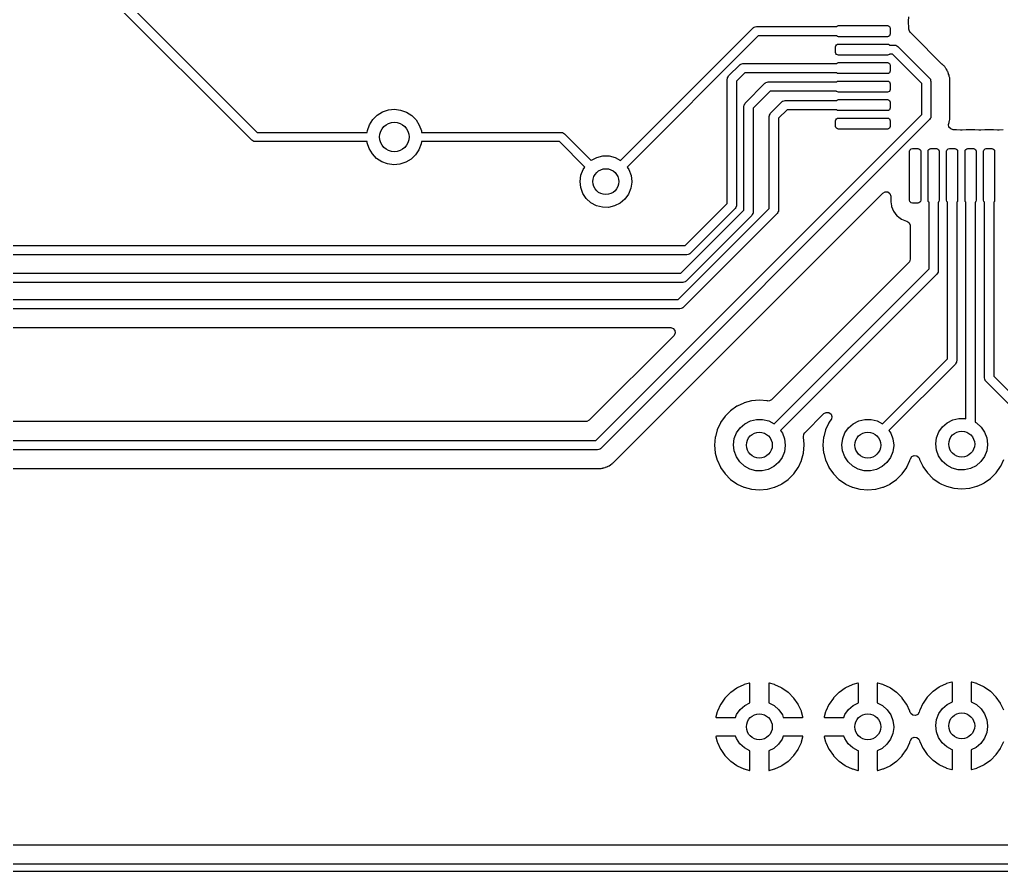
# Model space of a CAD drawing. Extents: x 111.7 to 200.8, y -127.1 to -68.5.
# Drawn here: x 147.24 to 173.79, y -127.1 to -104.06 of the extents above; entities that cross this region are included whole.
import ezdxf

# ---------------------------------------------------------------- set-up
doc = ezdxf.new("R2010")
doc.units = 0
doc.layers.add('BLACK', color=7, linetype='CONTINUOUS')

msp = doc.modelspace()

# ---------------------------------------------------------------- linework, layer by layer
at = {"layer": 'BLACK', "linetype": 'CONTINUOUS'}
for p, q in [((153.525, -107.326), (149.463, -103.264)), ((149.676, -103.124), (153.665, -107.112)), ((171.278, -104.101), (171.293, -103.991)), ((163.496, -107.869), (167.079, -104.285)), ((167.079, -104.285), (167.097, -104.272)), ((167.097, -104.272), (167.1, -104.269)), ((167.1, -104.269), (167.103, -104.268)), ((167.103, -104.268), (167.108, -104.264)), ((167.108, -104.264), (167.138, -104.258)), ((167.138, -104.258), (167.167, -104.249)), ((167.167, -104.249), (169.33, -104.249)), ((169.33, -104.249), (169.332, -104.246)), ((169.332, -104.246), (169.356, -104.23)), ((169.356, -104.23), (169.385, -104.224)), ((169.385, -104.224), (170.71, -104.224)), ((170.71, -104.224), (170.739, -104.23)), ((170.739, -104.23), (170.763, -104.246)), ((170.763, -104.246), (170.779, -104.27)), ((170.779, -104.27), (170.785, -104.299)), ((170.785, -104.299), (170.785, -104.449)), ((171.28, -104.101), (171.278, -104.101)), ((171.278, -104.147), (171.28, -104.146)), ((171.293, -104.261), (171.278, -104.147)), ((171.28, -104.146), (171.28, -104.101)), ((171.293, -104.319), (171.293, -104.261)), ((171.296, -104.345), (171.293, -104.319)), ((167.219, -104.499), (163.669, -108.049)), ((169.33, -104.499), (167.219, -104.499)), ((169.332, -104.502), (169.33, -104.499)), ((169.356, -104.518), (169.332, -104.502)), ((169.385, -104.524), (169.356, -104.518)), ((170.71, -104.524), (169.385, -104.524)), ((170.739, -104.518), (170.71, -104.524)), ((170.763, -104.502), (170.739, -104.518)), ((170.779, -104.478), (170.763, -104.502)), ((170.785, -104.449), (170.779, -104.478)), ((171.33, -104.408), (171.296, -104.345)), ((171.34, -104.417), (171.33, -104.408)), ((171.343, -104.42), (171.34, -104.417)), ((171.393, -104.467), (171.343, -104.42)), ((171.397, -104.473), (171.393, -104.467)), ((171.404, -104.482), (171.397, -104.473)), ((172.186, -105.263), (171.404, -104.482)), ((169.31, -104.799), (169.316, -104.77)), ((169.31, -104.949), (169.31, -104.799)), ((169.316, -104.77), (169.332, -104.746)), ((169.332, -104.746), (169.356, -104.73)), ((169.356, -104.73), (169.385, -104.724)), ((169.385, -104.724), (170.71, -104.724)), ((170.71, -104.724), (170.739, -104.73)), ((170.739, -104.73), (170.763, -104.746)), ((170.763, -104.746), (170.765, -104.749)), ((170.765, -104.749), (170.901, -104.749)), ((170.901, -104.749), (170.923, -104.752)), ((170.923, -104.752), (170.927, -104.752)), ((170.927, -104.752), (170.93, -104.753)), ((170.93, -104.753), (170.936, -104.754)), ((170.936, -104.754), (170.962, -104.771)), ((170.962, -104.771), (170.989, -104.785)), ((170.989, -104.785), (171.852, -105.648)), ((169.316, -104.978), (169.31, -104.949)), ((169.332, -105.002), (169.316, -104.978)), ((169.356, -105.018), (169.332, -105.002)), ((169.385, -105.024), (169.356, -105.018)), ((170.71, -105.024), (169.385, -105.024)), ((170.739, -105.018), (170.71, -105.024)), ((170.763, -105.002), (170.739, -105.018)), ((170.765, -104.999), (170.763, -105.002)), ((170.849, -104.999), (170.765, -104.999)), ((171.638, -105.788), (170.849, -104.999)), ((166.415, -105.586), (166.716, -105.285)), ((166.716, -105.285), (166.733, -105.272)), ((166.733, -105.272), (166.736, -105.269)), ((166.736, -105.269), (166.739, -105.268)), ((166.739, -105.268), (166.744, -105.264)), ((166.744, -105.264), (166.774, -105.258)), ((166.774, -105.258), (166.804, -105.249)), ((166.804, -105.249), (169.33, -105.249)), ((169.33, -105.249), (169.332, -105.246)), ((169.332, -105.246), (169.356, -105.23)), ((169.356, -105.23), (169.385, -105.224)), ((169.385, -105.224), (170.71, -105.224)), ((170.71, -105.224), (170.739, -105.23)), ((170.739, -105.23), (170.763, -105.246)), ((170.763, -105.246), (170.779, -105.27)), ((170.779, -105.27), (170.785, -105.299)), ((170.785, -105.299), (170.785, -105.449)), ((172.195, -105.271), (172.186, -105.263)), ((172.229, -105.299), (172.195, -105.271)), ((172.241, -105.316), (172.229, -105.299)), ((172.253, -105.331), (172.241, -105.316)), ((172.268, -105.345), (172.253, -105.331)), ((172.272, -105.352), (172.268, -105.345)), ((172.29, -105.383), (172.272, -105.352)), ((172.297, -105.393), (172.29, -105.383)), ((172.323, -105.429), (172.297, -105.393)), ((166.379, -105.674), (166.382, -105.652)), ((166.382, -105.647), (166.383, -105.645)), ((166.382, -105.652), (166.382, -105.647)), ((166.383, -105.645), (166.384, -105.638)), ((166.384, -105.638), (166.401, -105.613)), ((166.401, -105.613), (166.415, -105.586)), ((166.856, -105.499), (166.629, -105.726)), ((169.33, -105.499), (166.856, -105.499)), ((169.332, -105.502), (169.33, -105.499)), ((169.356, -105.518), (169.332, -105.502)), ((169.385, -105.524), (169.356, -105.518)), ((170.71, -105.524), (169.385, -105.524)), ((170.739, -105.518), (170.71, -105.524)), ((170.763, -105.502), (170.739, -105.518)), ((170.779, -105.478), (170.763, -105.502)), ((170.785, -105.449), (170.779, -105.478)), ((171.852, -105.648), (171.865, -105.666)), ((171.865, -105.666), (171.868, -105.669)), ((172.326, -105.436), (172.323, -105.429)), ((172.33, -105.448), (172.326, -105.436)), ((172.326, -105.436), (172.326, -105.436)), ((172.339, -105.465), (172.33, -105.448)), ((172.345, -105.476), (172.339, -105.465)), ((172.349, -105.483), (172.345, -105.476)), ((172.345, -105.476), (172.345, -105.476)), ((172.356, -105.505), (172.349, -105.483)), ((172.362, -105.525), (172.356, -105.505)), ((172.365, -105.536), (172.362, -105.525)), ((172.377, -105.565), (172.365, -105.536)), ((172.382, -105.578), (172.377, -105.565)), ((172.383, -105.585), (172.382, -105.578)), ((172.384, -105.598), (172.383, -105.585)), ((172.388, -105.617), (172.384, -105.598)), ((172.394, -105.636), (172.388, -105.617)), ((172.395, -105.67), (172.394, -105.636)), ((166.379, -109.032), (166.379, -105.674)), ((166.629, -105.726), (166.629, -109.083)), ((166.865, -106.318), (167.398, -105.785)), ((167.398, -105.785), (167.416, -105.772)), ((167.416, -105.772), (167.419, -105.769)), ((167.419, -105.769), (167.421, -105.768)), ((167.421, -105.768), (167.426, -105.764)), ((167.426, -105.764), (167.457, -105.758)), ((167.457, -105.758), (167.486, -105.749)), ((167.486, -105.749), (169.33, -105.749)), ((169.33, -105.749), (169.332, -105.746)), ((169.332, -105.746), (169.356, -105.73)), ((169.356, -105.73), (169.385, -105.724)), ((169.385, -105.724), (170.71, -105.724)), ((170.71, -105.724), (170.739, -105.73)), ((170.739, -105.73), (170.763, -105.746)), ((170.763, -105.746), (170.779, -105.77)), ((170.779, -105.77), (170.785, -105.799)), ((170.785, -105.799), (170.785, -105.949)), ((171.638, -106.628), (171.638, -105.788)), ((171.868, -105.669), (171.869, -105.672)), ((171.869, -105.672), (171.873, -105.677)), ((171.873, -105.677), (171.88, -105.707)), ((171.88, -105.707), (171.888, -105.736)), ((171.888, -105.736), (171.888, -106.68)), ((172.395, -105.681), (172.395, -105.67)), ((172.396, -105.692), (172.395, -105.681)), ((172.397, -105.696), (172.396, -105.692)), ((172.397, -105.724), (172.397, -105.696)), ((172.397, -105.728), (172.397, -105.724)), ((172.399, -105.786), (172.397, -105.728)), ((172.397, -105.804), (172.399, -105.796)), ((172.397, -105.815), (172.397, -105.804)), ((172.397, -106.644), (172.397, -105.815)), ((172.399, -105.796), (172.399, -105.786)), ((167.538, -105.999), (167.079, -106.458)), ((169.33, -105.999), (167.538, -105.999)), ((169.332, -106.002), (169.33, -105.999)), ((169.356, -106.018), (169.332, -106.002)), ((169.385, -106.024), (169.356, -106.018)), ((170.71, -106.024), (169.385, -106.024)), ((170.739, -106.018), (170.71, -106.024)), ((170.763, -106.002), (170.739, -106.018)), ((170.779, -105.978), (170.763, -106.002)), ((170.785, -105.949), (170.779, -105.978)), ((166.829, -106.406), (166.832, -106.384)), ((166.829, -109.218), (166.829, -106.406)), ((166.832, -106.379), (166.833, -106.377)), ((166.832, -106.384), (166.832, -106.379)), ((166.833, -106.377), (166.834, -106.371)), ((166.834, -106.371), (166.851, -106.345)), ((166.851, -106.345), (166.865, -106.318)), ((167.079, -106.458), (167.079, -109.27)), ((167.552, -106.592), (167.858, -106.285)), ((167.858, -106.285), (167.876, -106.272)), ((167.876, -106.272), (167.879, -106.269)), ((167.879, -106.269), (167.881, -106.268)), ((167.881, -106.268), (167.886, -106.264)), ((167.886, -106.264), (167.917, -106.258)), ((167.917, -106.258), (167.946, -106.249)), ((167.946, -106.249), (169.33, -106.249)), ((169.33, -106.249), (169.332, -106.246)), ((169.332, -106.246), (169.356, -106.23)), ((169.356, -106.23), (169.385, -106.224)), ((169.385, -106.224), (170.71, -106.224)), ((170.71, -106.224), (170.739, -106.23)), ((170.739, -106.23), (170.763, -106.246)), ((170.763, -106.246), (170.779, -106.27)), ((170.779, -106.27), (170.785, -106.299)), ((170.785, -106.449), (170.779, -106.478)), ((170.785, -106.299), (170.785, -106.449)), ((156.794, -106.763), (156.913, -106.646)), ((156.913, -106.646), (157.056, -106.559)), ((157.056, -106.559), (157.214, -106.505)), ((157.214, -106.505), (157.38, -106.487)), ((157.38, -106.487), (157.546, -106.507)), ((157.546, -106.507), (157.704, -106.563)), ((157.704, -106.563), (157.845, -106.653)), ((157.845, -106.653), (157.963, -106.771)), ((162.821, -115.445), (171.638, -106.628)), ((167.515, -106.68), (167.518, -106.658)), ((167.515, -109.168), (167.515, -106.68)), ((167.518, -106.653), (167.519, -106.651)), ((167.518, -106.658), (167.518, -106.653)), ((167.519, -106.651), (167.52, -106.644)), ((167.52, -106.644), (167.537, -106.619)), ((167.537, -106.619), (167.552, -106.592)), ((167.998, -106.499), (167.765, -106.732)), ((169.33, -106.499), (167.998, -106.499)), ((169.332, -106.502), (169.33, -106.499)), ((169.356, -106.518), (169.332, -106.502)), ((169.332, -106.746), (169.356, -106.73)), ((169.385, -106.524), (169.356, -106.518)), ((169.356, -106.73), (169.385, -106.724)), ((170.71, -106.524), (169.385, -106.524)), ((169.385, -106.724), (170.71, -106.724)), ((170.739, -106.518), (170.71, -106.524)), ((170.71, -106.724), (170.739, -106.73)), ((170.763, -106.502), (170.739, -106.518)), ((170.739, -106.73), (170.763, -106.746)), ((170.779, -106.478), (170.763, -106.502)), ((171.883, -106.716), (171.866, -106.741)), ((171.884, -106.709), (171.883, -106.716)), ((171.885, -106.707), (171.884, -106.709)), ((171.888, -106.68), (171.885, -106.702)), ((171.885, -106.702), (171.885, -106.707)), ((172.397, -106.656), (172.397, -106.644)), ((172.401, -106.7), (172.397, -106.656)), ((172.397, -106.74), (172.398, -106.72)), ((172.398, -106.72), (172.4, -106.708)), ((172.4, -106.708), (172.401, -106.7)), ((156.646, -107.061), (156.703, -106.904)), ((156.703, -106.904), (156.794, -106.763)), ((157.963, -106.771), (158.051, -106.913)), ((158.051, -106.913), (158.106, -107.071)), ((171.852, -106.768), (162.962, -115.658)), ((167.765, -106.732), (167.765, -109.22)), ((169.31, -106.799), (169.316, -106.77)), ((169.31, -106.949), (169.31, -106.799)), ((169.316, -106.978), (169.31, -106.949)), ((169.316, -106.77), (169.332, -106.746)), ((169.332, -107.002), (169.316, -106.978)), ((170.763, -106.746), (170.779, -106.77)), ((170.779, -106.978), (170.763, -107.002)), ((170.779, -106.77), (170.785, -106.799)), ((170.785, -106.949), (170.779, -106.978)), ((170.785, -106.799), (170.785, -106.949)), ((171.866, -106.741), (171.852, -106.768)), ((172.365, -106.896), (172.371, -106.873)), ((172.375, -106.967), (172.365, -106.896)), ((172.371, -106.873), (172.373, -106.865)), ((172.371, -106.873), (172.371, -106.873)), ((172.373, -106.865), (172.376, -106.858)), ((172.421, -107.02), (172.375, -106.967)), ((172.376, -106.858), (172.378, -106.85)), ((172.378, -106.85), (172.383, -106.814)), ((172.378, -106.85), (172.378, -106.85)), ((172.383, -106.814), (172.386, -106.803)), ((172.386, -106.803), (172.395, -106.768)), ((172.395, -106.768), (172.397, -106.76)), ((172.395, -106.768), (172.395, -106.768)), ((172.397, -106.76), (172.397, -106.74)), ((153.665, -107.112), (156.64, -107.112)), ((156.64, -107.112), (156.646, -107.061)), ((158.106, -107.071), (158.111, -107.112)), ((158.111, -107.112), (161.89, -107.112)), ((161.89, -107.112), (161.912, -107.116)), ((161.912, -107.116), (161.917, -107.115)), ((161.917, -107.115), (161.919, -107.117)), ((161.919, -107.117), (161.926, -107.117)), ((161.926, -107.117), (161.951, -107.134)), ((161.951, -107.134), (161.978, -107.149)), ((161.978, -107.149), (162.699, -107.869)), ((169.356, -107.018), (169.332, -107.002)), ((169.385, -107.024), (169.356, -107.018)), ((170.71, -107.024), (169.385, -107.024)), ((170.739, -107.018), (170.71, -107.024)), ((170.763, -107.002), (170.739, -107.018)), ((172.489, -107.04), (172.421, -107.02)), ((172.573, -107.04), (172.489, -107.04)), ((172.577, -107.041), (172.573, -107.04)), ((172.687, -107.055), (172.577, -107.041)), ((172.577, -107.041), (172.577, -107.041)), ((172.688, -107.054), (172.687, -107.055)), ((172.732, -107.054), (172.688, -107.054)), ((172.733, -107.055), (172.732, -107.054)), ((172.843, -107.041), (172.733, -107.055)), ((172.847, -107.04), (172.843, -107.041)), ((172.843, -107.041), (172.843, -107.041)), ((173.073, -107.04), (172.847, -107.04)), ((173.077, -107.041), (173.073, -107.04)), ((173.187, -107.055), (173.077, -107.041)), ((173.077, -107.041), (173.077, -107.041)), ((173.188, -107.054), (173.187, -107.055)), ((173.232, -107.054), (173.188, -107.054)), ((173.233, -107.055), (173.232, -107.054)), ((173.343, -107.041), (173.233, -107.055)), ((173.347, -107.04), (173.343, -107.041)), ((173.343, -107.041), (173.343, -107.041)), ((173.573, -107.04), (173.347, -107.04)), ((173.577, -107.041), (173.573, -107.04)), ((173.687, -107.055), (173.577, -107.041)), ((173.577, -107.041), (173.577, -107.041)), ((173.688, -107.054), (173.687, -107.055)), ((173.732, -107.054), (173.688, -107.054)), ((173.733, -107.055), (173.732, -107.054)), ((173.843, -107.041), (173.733, -107.055)), ((153.552, -107.34), (153.525, -107.326)), ((153.578, -107.357), (153.552, -107.34)), ((153.584, -107.358), (153.578, -107.357)), ((153.587, -107.359), (153.584, -107.358)), ((153.591, -107.359), (153.587, -107.359)), ((153.613, -107.362), (153.591, -107.359)), ((156.638, -107.362), (153.613, -107.362)), ((156.641, -107.393), (156.638, -107.362)), ((156.694, -107.552), (156.641, -107.393)), ((158.101, -107.424), (158.042, -107.58)), ((158.11, -107.362), (158.101, -107.424)), ((161.838, -107.362), (158.11, -107.362)), ((162.525, -108.049), (161.838, -107.362)), ((156.781, -107.695), (156.694, -107.552)), ((156.897, -107.815), (156.781, -107.695)), ((157.95, -107.719), (157.828, -107.835)), ((158.042, -107.58), (157.95, -107.719)), ((162.704, -107.865), (162.853, -107.788)), ((162.853, -107.788), (163.017, -107.749)), ((163.017, -107.749), (163.185, -107.75)), ((163.185, -107.75), (163.348, -107.791)), ((163.348, -107.791), (163.496, -107.869)), ((171.31, -107.624), (171.316, -107.595)), ((171.31, -108.949), (171.31, -107.624)), ((171.316, -107.595), (171.332, -107.571)), ((171.332, -107.571), (171.356, -107.555)), ((171.356, -107.555), (171.385, -107.549)), ((171.385, -107.549), (171.535, -107.549)), ((171.535, -107.549), (171.564, -107.555)), ((171.564, -107.555), (171.588, -107.571)), ((171.588, -107.571), (171.604, -107.595)), ((171.604, -107.595), (171.61, -107.624)), ((171.61, -107.624), (171.61, -108.949)), ((171.81, -107.624), (171.816, -107.595)), ((171.81, -108.949), (171.81, -107.624)), ((171.816, -107.595), (171.832, -107.571)), ((171.832, -107.571), (171.856, -107.555)), ((171.856, -107.555), (171.885, -107.549)), ((171.885, -107.549), (172.035, -107.549)), ((172.035, -107.549), (172.064, -107.555)), ((172.064, -107.555), (172.088, -107.571)), ((172.088, -107.571), (172.104, -107.595)), ((172.104, -107.595), (172.11, -107.624)), ((172.11, -107.624), (172.11, -108.949)), ((172.31, -107.624), (172.316, -107.595)), ((172.31, -108.949), (172.31, -107.624)), ((172.316, -107.595), (172.332, -107.571)), ((172.332, -107.571), (172.356, -107.555)), ((172.356, -107.555), (172.385, -107.549)), ((172.385, -107.549), (172.535, -107.549)), ((172.535, -107.549), (172.564, -107.555)), ((172.564, -107.555), (172.588, -107.571)), ((172.588, -107.571), (172.604, -107.595)), ((172.604, -107.595), (172.61, -107.624)), ((172.61, -107.624), (172.61, -108.949)), ((172.81, -107.624), (172.816, -107.595)), ((172.81, -108.949), (172.81, -107.624)), ((172.816, -107.595), (172.832, -107.571)), ((172.832, -107.571), (172.856, -107.555)), ((172.856, -107.555), (172.885, -107.549)), ((172.885, -107.549), (173.035, -107.549)), ((173.035, -107.549), (173.064, -107.555)), ((173.064, -107.555), (173.088, -107.571)), ((173.088, -107.571), (173.104, -107.595)), ((173.104, -107.595), (173.11, -107.624)), ((173.11, -107.624), (173.11, -108.949)), ((173.31, -107.624), (173.316, -107.595)), ((173.31, -108.949), (173.31, -107.624)), ((173.316, -107.595), (173.332, -107.571)), ((173.332, -107.571), (173.356, -107.555)), ((173.356, -107.555), (173.385, -107.549)), ((173.385, -107.549), (173.535, -107.549)), ((173.535, -107.549), (173.564, -107.555)), ((173.564, -107.555), (173.588, -107.571)), ((173.588, -107.571), (173.604, -107.595)), ((173.604, -107.595), (173.61, -107.624)), ((173.61, -107.624), (173.61, -108.949)), ((157.037, -107.907), (156.897, -107.815)), ((157.194, -107.965), (157.037, -107.907)), ((157.359, -107.987), (157.194, -107.965)), ((157.526, -107.972), (157.359, -107.987)), ((157.685, -107.92), (157.526, -107.972)), ((157.828, -107.835), (157.685, -107.92)), ((162.48, -108.114), (162.525, -108.049)), ((162.699, -107.869), (162.704, -107.865)), ((163.669, -108.049), (163.717, -108.12)), ((162.397, -108.437), (162.419, -108.27)), ((162.419, -108.27), (162.48, -108.114)), ((163.717, -108.12), (163.777, -108.277)), ((163.777, -108.277), (163.797, -108.444)), ((162.416, -108.604), (162.397, -108.437)), ((163.797, -108.459), (163.773, -108.625)), ((163.797, -108.444), (163.797, -108.459)), ((162.473, -108.762), (162.416, -108.604)), ((162.567, -108.902), (162.473, -108.762)), ((163.346, -115.993), (170.586, -108.753)), ((163.71, -108.782), (163.612, -108.918)), ((163.773, -108.625), (163.71, -108.782)), ((170.586, -108.753), (170.649, -108.719)), ((170.649, -108.719), (170.72, -108.724)), ((170.72, -108.724), (170.776, -108.766)), ((170.776, -108.766), (170.801, -108.833)), ((170.801, -108.833), (170.802, -108.842)), ((170.802, -108.842), (170.802, -108.987)), ((162.692, -109.015), (162.567, -108.902)), ((162.839, -109.095), (162.692, -109.015)), ((163.002, -109.138), (162.839, -109.095)), ((163.334, -109.103), (163.17, -109.14)), ((163.484, -109.027), (163.334, -109.103)), ((163.612, -108.918), (163.484, -109.027)), ((165.237, -110.174), (166.379, -109.032)), ((166.624, -109.119), (166.607, -109.145)), ((166.625, -109.112), (166.624, -109.119)), ((166.626, -109.11), (166.625, -109.112)), ((166.629, -109.083), (166.626, -109.105)), ((166.626, -109.105), (166.626, -109.11)), ((170.802, -108.987), (170.817, -109.101)), ((170.817, -109.101), (170.82, -109.109)), ((170.82, -109.109), (170.82, -109.109)), ((170.82, -109.109), (170.822, -109.114)), ((170.822, -109.114), (170.875, -109.243)), ((171.316, -108.978), (171.31, -108.949)), ((171.332, -109.002), (171.316, -108.978)), ((171.356, -109.018), (171.332, -109.002)), ((171.385, -109.024), (171.356, -109.018)), ((171.535, -109.024), (171.385, -109.024)), ((171.564, -109.018), (171.535, -109.024)), ((171.588, -109.002), (171.564, -109.018)), ((171.604, -108.978), (171.588, -109.002)), ((171.61, -108.949), (171.604, -108.978)), ((171.816, -108.978), (171.81, -108.949)), ((171.832, -109.002), (171.816, -108.978)), ((171.835, -109.004), (171.832, -109.002)), ((171.835, -110.807), (171.835, -109.004)), ((172.088, -109.002), (172.085, -109.004)), ((172.085, -109.004), (172.085, -110.858)), ((172.104, -108.978), (172.088, -109.002)), ((172.11, -108.949), (172.104, -108.978)), ((172.316, -108.978), (172.31, -108.949)), ((172.332, -109.002), (172.316, -108.978)), ((172.335, -109.004), (172.332, -109.002)), ((172.335, -113.238), (172.335, -109.004)), ((172.588, -109.002), (172.585, -109.004)), ((172.585, -109.004), (172.585, -113.29)), ((172.604, -108.978), (172.588, -109.002)), ((172.61, -108.949), (172.604, -108.978)), ((172.816, -108.978), (172.81, -108.949)), ((172.832, -109.002), (172.816, -108.978)), ((172.835, -109.004), (172.832, -109.002)), ((172.835, -114.856), (172.835, -109.004)), ((173.088, -109.002), (173.085, -109.004)), ((173.085, -109.004), (173.085, -114.951)), ((173.104, -108.978), (173.088, -109.002)), ((173.11, -108.949), (173.104, -108.978)), ((173.316, -108.978), (173.31, -108.949)), ((173.332, -109.002), (173.316, -108.978)), ((173.335, -109.004), (173.332, -109.002)), ((173.335, -113.754), (173.335, -109.004)), ((173.588, -109.002), (173.585, -109.004)), ((173.585, -109.004), (173.585, -113.702)), ((173.604, -108.978), (173.588, -109.002)), ((173.61, -108.949), (173.604, -108.978)), ((163.17, -109.14), (163.002, -109.138)), ((165.048, -111.635), (167.515, -109.168)), ((165.125, -110.921), (166.829, -109.218)), ((167.728, -109.308), (165.188, -111.848)), ((167.042, -109.358), (165.266, -111.135)), ((166.592, -109.172), (165.377, -110.387)), ((166.607, -109.145), (166.592, -109.172)), ((167.057, -109.331), (167.042, -109.358)), ((167.074, -109.305), (167.057, -109.331)), ((167.075, -109.299), (167.074, -109.305)), ((167.076, -109.296), (167.075, -109.299)), ((167.079, -109.27), (167.076, -109.292)), ((167.076, -109.292), (167.076, -109.296)), ((167.743, -109.281), (167.728, -109.308)), ((167.76, -109.256), (167.743, -109.281)), ((167.761, -109.249), (167.76, -109.256)), ((167.762, -109.247), (167.761, -109.249)), ((167.765, -109.22), (167.762, -109.242)), ((167.762, -109.242), (167.762, -109.247)), ((170.875, -109.243), (170.969, -109.365)), ((170.969, -109.365), (170.975, -109.37)), ((170.975, -109.37), (170.975, -109.37)), ((170.975, -109.37), (171.015, -109.401)), ((171.015, -109.401), (171.091, -109.459)), ((171.091, -109.459), (171.179, -109.495)), ((171.179, -109.495), (171.225, -109.514)), ((171.225, -109.514), (171.225, -109.514)), ((171.225, -109.514), (171.233, -109.517)), ((171.233, -109.517), (171.235, -109.518)), ((171.235, -109.518), (171.294, -109.553)), ((171.294, -109.553), (171.325, -109.617)), ((171.325, -109.617), (171.326, -109.638)), ((171.326, -109.638), (171.326, -110.544)), ((140.957, -110.174), (165.237, -110.174)), ((165.289, -110.424), (140.906, -110.424)), ((165.318, -110.415), (165.289, -110.424)), ((165.348, -110.408), (165.318, -110.415)), ((165.353, -110.405), (165.348, -110.408)), ((165.356, -110.404), (165.353, -110.405)), ((165.359, -110.4), (165.356, -110.404)), ((165.377, -110.387), (165.359, -110.4)), ((171.29, -110.633), (167.58, -114.343)), ((171.306, -110.612), (171.29, -110.633)), ((171.326, -110.544), (171.306, -110.612)), ((139.165, -110.921), (165.125, -110.921)), ((167.647, -114.995), (171.835, -110.807)), ((172.048, -110.947), (167.82, -115.175)), ((172.063, -110.92), (172.048, -110.947)), ((172.08, -110.894), (172.063, -110.92)), ((172.081, -110.888), (172.08, -110.894)), ((172.082, -110.885), (172.081, -110.888)), ((172.085, -110.858), (172.082, -110.881)), ((172.082, -110.881), (172.082, -110.885)), ((165.177, -111.171), (139.113, -111.171)), ((165.207, -111.163), (165.177, -111.171)), ((165.237, -111.156), (165.207, -111.163)), ((165.242, -111.152), (165.237, -111.156)), ((165.245, -111.152), (165.242, -111.152)), ((165.248, -111.148), (165.245, -111.152)), ((165.266, -111.135), (165.248, -111.148)), ((139.827, -111.635), (165.048, -111.635)), ((165.1, -111.885), (139.879, -111.885)), ((165.13, -111.876), (165.1, -111.885)), ((165.16, -111.87), (165.13, -111.876)), ((165.165, -111.866), (165.16, -111.87)), ((165.168, -111.865), (165.165, -111.866)), ((165.171, -111.862), (165.168, -111.865)), ((165.188, -111.848), (165.171, -111.862)), ((140.142, -112.393), (164.85, -112.393)), ((164.85, -112.393), (164.918, -112.414)), ((164.918, -112.414), (164.964, -112.467)), ((164.974, -112.537), (164.945, -112.602)), ((164.964, -112.467), (164.974, -112.537)), ((164.939, -112.609), (162.648, -114.9)), ((164.945, -112.602), (164.939, -112.609)), ((170.579, -114.995), (172.335, -113.238)), ((172.563, -113.351), (172.548, -113.378)), ((172.58, -113.326), (172.563, -113.351)), ((172.581, -113.319), (172.58, -113.326)), ((172.582, -113.317), (172.581, -113.319)), ((172.585, -113.29), (172.582, -113.312)), ((172.582, -113.312), (172.582, -113.317)), ((172.548, -113.378), (170.752, -115.175)), ((173.344, -113.783), (173.335, -113.754)), ((173.35, -113.814), (173.344, -113.783)), ((173.354, -113.819), (173.35, -113.814)), ((173.355, -113.821), (173.354, -113.819)), ((173.358, -113.824), (173.355, -113.821)), ((173.372, -113.842), (173.358, -113.824)), ((174.688, -115.159), (173.372, -113.842)), ((173.585, -113.702), (174.862, -114.979)), ((166.834, -114.43), (166.829, -114.432)), ((166.839, -114.429), (166.834, -114.43)), ((167.033, -114.377), (166.839, -114.429)), ((166.839, -114.429), (166.839, -114.429)), ((167.038, -114.375), (167.033, -114.377)), ((167.033, -114.377), (167.033, -114.377)), ((167.248, -114.357), (167.038, -114.375)), ((167.254, -114.357), (167.248, -114.357)), ((167.454, -114.375), (167.254, -114.357)), ((167.459, -114.375), (167.454, -114.375)), ((167.454, -114.375), (167.454, -114.375)), ((167.464, -114.377), (167.459, -114.375)), ((167.469, -114.378), (167.464, -114.377)), ((167.518, -114.377), (167.469, -114.378)), ((167.58, -114.343), (167.518, -114.377)), ((166.469, -114.641), (166.319, -114.79)), ((166.642, -114.519), (166.469, -114.641)), ((166.647, -114.517), (166.642, -114.519)), ((166.829, -114.432), (166.647, -114.517)), ((166.647, -114.517), (166.647, -114.517)), ((166.829, -114.432), (166.829, -114.432)), ((168.995, -114.719), (169.057, -114.685)), ((169.057, -114.685), (169.128, -114.69)), ((169.128, -114.69), (169.185, -114.733)), ((162.559, -114.936), (139.562, -114.936)), ((162.585, -114.934), (162.559, -114.936)), ((162.648, -114.9), (162.585, -114.934)), ((166.319, -114.79), (166.198, -114.963)), ((166.855, -114.991), (167.004, -114.914)), ((167.004, -114.914), (167.168, -114.875)), ((167.168, -114.875), (167.336, -114.876)), ((167.336, -114.876), (167.499, -114.916)), ((167.499, -114.916), (167.647, -114.995)), ((168.476, -115.238), (168.995, -114.719)), ((169.187, -114.881), (169.129, -114.963)), ((169.185, -114.733), (169.21, -114.799)), ((169.195, -114.869), (169.187, -114.881)), ((169.21, -114.799), (169.195, -114.869)), ((169.787, -114.991), (169.936, -114.914)), ((169.936, -114.914), (170.1, -114.875)), ((170.1, -114.875), (170.268, -114.876)), ((170.268, -114.876), (170.431, -114.916)), ((170.431, -114.916), (170.579, -114.995)), ((172.327, -114.965), (172.476, -114.888)), ((172.476, -114.888), (172.64, -114.848)), ((172.64, -114.848), (172.808, -114.849)), ((172.808, -114.849), (172.835, -114.856)), ((173.085, -114.951), (173.119, -114.969)), ((166.107, -115.16), (166.058, -115.343)), ((166.109, -115.155), (166.107, -115.16)), ((166.107, -115.16), (166.107, -115.16)), ((166.194, -114.972), (166.109, -115.155)), ((166.196, -114.968), (166.194, -114.972)), ((166.198, -114.963), (166.196, -114.968)), ((166.196, -114.968), (166.196, -114.968)), ((166.632, -115.239), (166.728, -115.102)), ((166.728, -115.102), (166.855, -114.991)), ((167.82, -115.175), (167.869, -115.246)), ((169.039, -115.16), (168.99, -115.343)), ((169.04, -115.155), (169.039, -115.16)), ((169.039, -115.16), (169.039, -115.16)), ((169.126, -114.972), (169.04, -115.155)), ((169.127, -114.968), (169.126, -114.972)), ((169.129, -114.963), (169.127, -114.968)), ((169.127, -114.968), (169.127, -114.968)), ((169.563, -115.239), (169.66, -115.102)), ((169.66, -115.102), (169.787, -114.991)), ((170.752, -115.175), (170.8, -115.246)), ((172.042, -115.37), (172.103, -115.213)), ((172.103, -115.213), (172.2, -115.075)), ((172.2, -115.075), (172.327, -114.965)), ((173.119, -114.969), (173.245, -115.081)), ((173.245, -115.081), (173.34, -115.22)), ((173.34, -115.22), (173.4, -115.377)), ((139.167, -115.445), (162.821, -115.445)), ((166.054, -115.359), (166.035, -115.57)), ((166.058, -115.343), (166.054, -115.359)), ((166.549, -115.563), (166.57, -115.396)), ((166.57, -115.396), (166.632, -115.239)), ((167.869, -115.246), (167.928, -115.403)), ((167.928, -115.403), (167.948, -115.57)), ((168.441, -115.349), (168.449, -115.279)), ((168.442, -115.354), (168.441, -115.349)), ((168.443, -115.359), (168.442, -115.354)), ((168.444, -115.365), (168.443, -115.359)), ((168.458, -115.534), (168.444, -115.365)), ((168.444, -115.365), (168.444, -115.365)), ((168.449, -115.279), (168.476, -115.238)), ((168.985, -115.359), (168.967, -115.57)), ((168.99, -115.343), (168.985, -115.359)), ((169.48, -115.563), (169.502, -115.396)), ((169.502, -115.396), (169.563, -115.239)), ((170.8, -115.246), (170.86, -115.403)), ((170.86, -115.403), (170.88, -115.57)), ((172.02, -115.537), (172.042, -115.37)), ((173.4, -115.377), (173.42, -115.544)), ((162.873, -115.695), (139.166, -115.695)), ((162.903, -115.686), (162.873, -115.695)), ((162.933, -115.68), (162.903, -115.686)), ((162.938, -115.676), (162.933, -115.68)), ((162.941, -115.675), (162.938, -115.676)), ((162.944, -115.672), (162.941, -115.675)), ((162.962, -115.658), (162.944, -115.672)), ((166.035, -115.57), (166.054, -115.781)), ((166.567, -115.73), (166.549, -115.563)), ((166.625, -115.888), (166.567, -115.73)), ((167.925, -115.751), (167.862, -115.907)), ((167.948, -115.585), (167.925, -115.751)), ((167.948, -115.57), (167.948, -115.585)), ((168.443, -115.781), (168.462, -115.57)), ((168.462, -115.57), (168.458, -115.534)), ((168.967, -115.57), (168.985, -115.781)), ((169.498, -115.73), (169.48, -115.563)), ((169.556, -115.888), (169.498, -115.73)), ((170.856, -115.751), (170.793, -115.907)), ((170.88, -115.585), (170.856, -115.751)), ((170.88, -115.57), (170.88, -115.585)), ((172.038, -115.704), (172.02, -115.537)), ((172.096, -115.862), (172.038, -115.704)), ((173.396, -115.725), (173.333, -115.881)), ((173.42, -115.559), (173.396, -115.725)), ((173.42, -115.544), (173.42, -115.559)), ((163.31, -116.035), (163.338, -116.001)), ((163.338, -116.001), (163.346, -115.993)), ((166.054, -115.781), (166.055, -115.786)), ((166.055, -115.786), (166.055, -115.786)), ((166.055, -115.786), (166.107, -115.98)), ((166.107, -115.98), (166.109, -115.985)), ((166.109, -115.985), (166.111, -115.99)), ((166.111, -115.99), (166.111, -115.99)), ((166.111, -115.99), (166.195, -116.17)), ((166.719, -116.027), (166.625, -115.888)), ((167.862, -115.907), (167.764, -116.044)), ((168.302, -116.17), (168.386, -115.99)), ((168.386, -115.99), (168.388, -115.985)), ((168.386, -115.99), (168.386, -115.99)), ((168.388, -115.985), (168.39, -115.98)), ((168.39, -115.98), (168.442, -115.786)), ((168.442, -115.786), (168.443, -115.781)), ((168.442, -115.786), (168.442, -115.786)), ((168.985, -115.781), (168.987, -115.786)), ((168.987, -115.786), (168.987, -115.786)), ((168.987, -115.786), (169.039, -115.98)), ((169.039, -115.98), (169.04, -115.985)), ((169.04, -115.985), (169.042, -115.99)), ((169.042, -115.99), (169.042, -115.99)), ((169.042, -115.99), (169.126, -116.17)), ((169.65, -116.027), (169.556, -115.888)), ((170.793, -115.907), (170.695, -116.044)), ((171.234, -116.17), (171.318, -115.99)), ((171.318, -115.99), (171.32, -115.985)), ((171.318, -115.99), (171.318, -115.99)), ((171.32, -115.985), (171.321, -115.98)), ((171.321, -115.98), (171.332, -115.941)), ((171.321, -115.98), (171.321, -115.98)), ((171.332, -115.941), (171.369, -115.88)), ((171.369, -115.88), (171.433, -115.849)), ((171.433, -115.849), (171.503, -115.858)), ((171.503, -115.858), (171.558, -115.903)), ((171.558, -115.903), (171.575, -115.941)), ((171.575, -115.941), (171.579, -115.953)), ((171.579, -115.953), (171.579, -115.953)), ((171.579, -115.953), (171.58, -115.959)), ((171.58, -115.959), (171.582, -115.964)), ((171.582, -115.964), (171.582, -115.964)), ((171.582, -115.964), (171.666, -116.144)), ((172.19, -116.001), (172.096, -115.862)), ((172.315, -116.114), (172.19, -116.001)), ((173.235, -116.018), (173.107, -116.127)), ((173.333, -115.881), (173.235, -116.018)), ((173.774, -116.144), (173.858, -115.964)), ((139.564, -116.203), (162.794, -116.203)), ((162.794, -116.203), (162.806, -116.204)), ((162.806, -116.204), (162.813, -116.206)), ((162.813, -116.206), (162.821, -116.205)), ((162.821, -116.205), (162.881, -116.204)), ((162.821, -116.205), (162.821, -116.205)), ((162.881, -116.204), (162.885, -116.203)), ((162.885, -116.203), (162.913, -116.203)), ((162.913, -116.203), (162.917, -116.203)), ((162.917, -116.203), (162.929, -116.202)), ((162.917, -116.203), (162.917, -116.203)), ((162.929, -116.202), (162.961, -116.201)), ((162.961, -116.201), (162.965, -116.201)), ((162.965, -116.201), (162.973, -116.201)), ((162.973, -116.201), (162.993, -116.195)), ((162.993, -116.195), (163.012, -116.191)), ((163.012, -116.191), (163.024, -116.189)), ((163.024, -116.189), (163.032, -116.188)), ((163.024, -116.189), (163.024, -116.189)), ((163.032, -116.188), (163.039, -116.186)), ((163.039, -116.186), (163.073, -116.172)), ((163.039, -116.186), (163.039, -116.186)), ((163.073, -116.172), (163.084, -116.168)), ((163.084, -116.168), (163.119, -116.158)), ((163.119, -116.158), (163.127, -116.156)), ((163.119, -116.158), (163.119, -116.158)), ((163.127, -116.156), (163.134, -116.152)), ((163.134, -116.152), (163.144, -116.146)), ((163.134, -116.152), (163.134, -116.152)), ((163.144, -116.146), (163.162, -116.137)), ((163.162, -116.137), (163.181, -116.13)), ((163.181, -116.13), (163.217, -116.104)), ((163.217, -116.104), (163.226, -116.097)), ((163.226, -116.097), (163.258, -116.079)), ((163.258, -116.079), (163.265, -116.075)), ((163.258, -116.079), (163.258, -116.079)), ((163.265, -116.075), (163.279, -116.06)), ((163.279, -116.06), (163.294, -116.047)), ((163.294, -116.047), (163.304, -116.04)), ((163.304, -116.04), (163.31, -116.035)), ((166.195, -116.17), (166.198, -116.177)), ((166.198, -116.177), (166.319, -116.35)), ((166.843, -116.141), (166.719, -116.027)), ((166.991, -116.221), (166.843, -116.141)), ((167.153, -116.264), (166.991, -116.221)), ((167.322, -116.266), (167.153, -116.264)), ((167.486, -116.229), (167.322, -116.266)), ((167.636, -116.153), (167.486, -116.229)), ((167.764, -116.044), (167.636, -116.153)), ((168.178, -116.35), (168.299, -116.177)), ((168.299, -116.177), (168.302, -116.17)), ((169.126, -116.17), (169.129, -116.177)), ((169.129, -116.177), (169.251, -116.35)), ((169.775, -116.141), (169.65, -116.027)), ((169.922, -116.221), (169.775, -116.141)), ((170.085, -116.264), (169.922, -116.221)), ((170.253, -116.266), (170.085, -116.264)), ((170.417, -116.229), (170.253, -116.266)), ((170.567, -116.153), (170.417, -116.229)), ((170.695, -116.044), (170.567, -116.153)), ((171.109, -116.35), (171.231, -116.177)), ((171.231, -116.177), (171.234, -116.17)), ((171.666, -116.144), (171.669, -116.15)), ((171.669, -116.15), (171.791, -116.324)), ((172.462, -116.195), (172.315, -116.114)), ((172.625, -116.237), (172.462, -116.195)), ((172.793, -116.24), (172.625, -116.237)), ((172.957, -116.202), (172.793, -116.24)), ((173.107, -116.127), (172.957, -116.202)), ((173.649, -116.324), (173.771, -116.15)), ((173.771, -116.15), (173.774, -116.144)), ((166.319, -116.35), (166.469, -116.499)), ((166.469, -116.499), (166.642, -116.621)), ((167.855, -116.621), (168.028, -116.499)), ((168.028, -116.499), (168.178, -116.35)), ((169.251, -116.35), (169.4, -116.499)), ((169.4, -116.499), (169.573, -116.621)), ((170.787, -116.621), (170.96, -116.499)), ((170.96, -116.499), (171.109, -116.35)), ((171.791, -116.324), (171.94, -116.473)), ((171.94, -116.473), (172.113, -116.594)), ((173.327, -116.594), (173.5, -116.473)), ((173.5, -116.473), (173.649, -116.324)), ((166.642, -116.621), (166.647, -116.623)), ((166.647, -116.623), (166.647, -116.623)), ((166.647, -116.623), (166.827, -116.707)), ((166.827, -116.707), (166.834, -116.71)), ((166.834, -116.71), (166.839, -116.711)), ((166.839, -116.711), (166.839, -116.711)), ((166.839, -116.711), (167.033, -116.763)), ((167.033, -116.763), (167.033, -116.763)), ((167.033, -116.763), (167.038, -116.765)), ((167.038, -116.765), (167.248, -116.783)), ((167.248, -116.783), (167.459, -116.765)), ((167.459, -116.765), (167.464, -116.763)), ((167.464, -116.763), (167.658, -116.711)), ((167.464, -116.763), (167.464, -116.763)), ((167.658, -116.711), (167.663, -116.71)), ((167.658, -116.711), (167.658, -116.711)), ((167.663, -116.71), (167.67, -116.707)), ((167.67, -116.707), (167.85, -116.623)), ((167.85, -116.623), (167.855, -116.621)), ((167.85, -116.623), (167.85, -116.623)), ((169.573, -116.621), (169.578, -116.623)), ((169.578, -116.623), (169.578, -116.623)), ((169.578, -116.623), (169.758, -116.707)), ((169.758, -116.707), (169.765, -116.71)), ((169.765, -116.71), (169.77, -116.711)), ((169.77, -116.711), (169.77, -116.711)), ((169.77, -116.711), (169.964, -116.763)), ((169.964, -116.763), (169.964, -116.763)), ((169.964, -116.763), (169.969, -116.765)), ((169.969, -116.765), (170.18, -116.783)), ((170.18, -116.783), (170.391, -116.765)), ((170.391, -116.765), (170.396, -116.763)), ((170.396, -116.763), (170.59, -116.711)), ((170.396, -116.763), (170.396, -116.763)), ((170.59, -116.711), (170.595, -116.71)), ((170.59, -116.711), (170.59, -116.711)), ((170.595, -116.71), (170.602, -116.707)), ((170.602, -116.707), (170.782, -116.623)), ((170.782, -116.623), (170.787, -116.621)), ((170.782, -116.623), (170.782, -116.623)), ((172.113, -116.594), (172.118, -116.597)), ((172.118, -116.597), (172.118, -116.597)), ((172.118, -116.597), (172.174, -116.623)), ((172.174, -116.623), (172.305, -116.684)), ((172.305, -116.684), (172.31, -116.685)), ((172.31, -116.685), (172.31, -116.685)), ((172.31, -116.685), (172.504, -116.737)), ((172.504, -116.737), (172.504, -116.737)), ((172.504, -116.737), (172.509, -116.739)), ((172.509, -116.739), (172.72, -116.757)), ((172.72, -116.757), (172.931, -116.739)), ((172.931, -116.739), (172.936, -116.737)), ((172.936, -116.737), (173.13, -116.685)), ((172.936, -116.737), (172.936, -116.737)), ((173.13, -116.685), (173.135, -116.684)), ((173.13, -116.685), (173.13, -116.685)), ((173.135, -116.684), (173.266, -116.623)), ((173.266, -116.623), (173.322, -116.597)), ((173.322, -116.597), (173.327, -116.594)), ((173.322, -116.597), (173.322, -116.597)), ((166.829, -122.053), (166.647, -122.138)), ((166.839, -122.049), (166.829, -122.053)), ((166.982, -122.011), (166.839, -122.049)), ((166.991, -122.012), (166.982, -122.011)), ((166.994, -122.026), (166.991, -122.012)), ((166.994, -122.539), (166.994, -122.026)), ((167.506, -122.012), (167.502, -122.02)), ((167.502, -122.02), (167.502, -122.538)), ((167.52, -122.012), (167.506, -122.012)), ((167.658, -122.049), (167.52, -122.012)), ((167.668, -122.053), (167.658, -122.049)), ((167.85, -122.138), (167.668, -122.053)), ((169.76, -122.053), (169.579, -122.138)), ((169.771, -122.049), (169.76, -122.053)), ((169.913, -122.011), (169.771, -122.049)), ((169.922, -122.012), (169.913, -122.011)), ((169.926, -122.026), (169.922, -122.012)), ((169.926, -122.539), (169.926, -122.026)), ((170.437, -122.012), (170.434, -122.02)), ((170.434, -122.02), (170.434, -122.538)), ((170.451, -122.012), (170.437, -122.012)), ((170.589, -122.049), (170.451, -122.012)), ((170.6, -122.053), (170.589, -122.049)), ((170.781, -122.138), (170.6, -122.053)), ((172.109, -122.117), (171.945, -122.232)), ((172.119, -122.111), (172.109, -122.117)), ((172.3, -122.027), (172.119, -122.111)), ((172.311, -122.023), (172.3, -122.027)), ((172.453, -121.985), (172.311, -122.023)), ((172.462, -121.986), (172.453, -121.985)), ((172.466, -121.999), (172.462, -121.986)), ((172.466, -122.513), (172.466, -121.999)), ((172.977, -121.986), (172.974, -121.994)), ((172.974, -121.994), (172.974, -122.512)), ((172.991, -121.986), (172.977, -121.986)), ((173.129, -122.023), (172.991, -121.986)), ((173.14, -122.027), (173.129, -122.023)), ((173.321, -122.111), (173.14, -122.027)), ((173.331, -122.117), (173.321, -122.111)), ((173.495, -122.232), (173.331, -122.117)), ((166.465, -122.265), (166.323, -122.407)), ((166.474, -122.258), (166.465, -122.265)), ((166.638, -122.143), (166.474, -122.258)), ((166.647, -122.138), (166.638, -122.143)), ((167.859, -122.143), (167.85, -122.138)), ((168.023, -122.258), (167.859, -122.143)), ((168.032, -122.265), (168.023, -122.258)), ((168.173, -122.407), (168.032, -122.265)), ((169.397, -122.265), (169.255, -122.407)), ((169.405, -122.258), (169.397, -122.265)), ((169.569, -122.143), (169.405, -122.258)), ((169.579, -122.138), (169.569, -122.143)), ((170.791, -122.143), (170.781, -122.138)), ((170.955, -122.258), (170.791, -122.143)), ((170.963, -122.265), (170.955, -122.258)), ((171.105, -122.407), (170.963, -122.265)), ((171.788, -122.389), (171.673, -122.553)), ((171.795, -122.381), (171.788, -122.389)), ((171.937, -122.239), (171.795, -122.381)), ((171.945, -122.232), (171.937, -122.239)), ((173.503, -122.239), (173.495, -122.232)), ((173.645, -122.381), (173.503, -122.239)), ((173.652, -122.389), (173.645, -122.381)), ((173.767, -122.553), (173.652, -122.389)), ((166.196, -122.589), (166.111, -122.77)), ((166.201, -122.579), (166.196, -122.589)), ((166.316, -122.415), (166.201, -122.579)), ((166.323, -122.407), (166.316, -122.415)), ((166.728, -122.722), (166.855, -122.611)), ((166.855, -122.611), (166.994, -122.539)), ((167.502, -122.538), (167.648, -122.615)), ((167.648, -122.615), (167.774, -122.727)), ((168.181, -122.415), (168.173, -122.407)), ((168.295, -122.579), (168.181, -122.415)), ((168.301, -122.589), (168.295, -122.579)), ((168.386, -122.77), (168.301, -122.589)), ((169.128, -122.589), (169.043, -122.77)), ((169.133, -122.579), (169.128, -122.589)), ((169.248, -122.415), (169.133, -122.579)), ((169.255, -122.407), (169.248, -122.415)), ((169.66, -122.722), (169.787, -122.611)), ((169.787, -122.611), (169.926, -122.539)), ((170.434, -122.538), (170.579, -122.615)), ((170.579, -122.615), (170.705, -122.727)), ((171.112, -122.415), (171.105, -122.407)), ((171.227, -122.579), (171.112, -122.415)), ((171.232, -122.589), (171.227, -122.579)), ((171.317, -122.77), (171.232, -122.589)), ((171.668, -122.563), (171.583, -122.744)), ((171.673, -122.553), (171.668, -122.563)), ((172.2, -122.695), (172.327, -122.585)), ((172.327, -122.585), (172.466, -122.513)), ((172.974, -122.512), (173.119, -122.589)), ((173.119, -122.589), (173.245, -122.701)), ((173.772, -122.563), (173.767, -122.553)), ((173.857, -122.744), (173.772, -122.563)), ((166.108, -122.781), (166.071, -122.919)), ((166.071, -122.919), (166.071, -122.933)), ((166.111, -122.77), (166.108, -122.781)), ((166.602, -122.936), (166.632, -122.859)), ((166.632, -122.859), (166.728, -122.722)), ((167.774, -122.727), (167.869, -122.866)), ((167.869, -122.866), (167.895, -122.936)), ((168.389, -122.781), (168.386, -122.77)), ((168.426, -122.919), (168.389, -122.781)), ((168.428, -122.923), (168.426, -122.919)), ((168.426, -122.932), (168.428, -122.923)), ((169.039, -122.781), (169.002, -122.919)), ((169.002, -122.919), (169.002, -122.933)), ((169.043, -122.77), (169.039, -122.781)), ((169.533, -122.936), (169.563, -122.859)), ((169.563, -122.859), (169.66, -122.722)), ((170.705, -122.727), (170.8, -122.866)), ((170.8, -122.866), (170.86, -123.023)), ((171.321, -122.781), (171.317, -122.77)), ((171.325, -122.795), (171.321, -122.781)), ((171.342, -122.833), (171.325, -122.795)), ((171.397, -122.878), (171.342, -122.833)), ((171.467, -122.887), (171.397, -122.878)), ((171.531, -122.856), (171.467, -122.887)), ((171.568, -122.795), (171.531, -122.856)), ((171.579, -122.754), (171.568, -122.795)), ((171.583, -122.744), (171.579, -122.754)), ((172.042, -122.99), (172.103, -122.833)), ((172.103, -122.833), (172.2, -122.695)), ((173.245, -122.701), (173.34, -122.84)), ((173.34, -122.84), (173.4, -122.997)), ((166.071, -122.933), (166.079, -122.936)), ((166.079, -122.936), (166.602, -122.936)), ((167.895, -122.936), (168.413, -122.936)), ((168.413, -122.936), (168.426, -122.932)), ((169.002, -122.933), (169.01, -122.936)), ((169.01, -122.936), (169.533, -122.936)), ((170.86, -123.023), (170.88, -123.19)), ((170.88, -123.19), (170.88, -123.205)), ((172.02, -123.157), (172.042, -122.99)), ((172.038, -123.324), (172.02, -123.157)), ((173.42, -123.179), (173.396, -123.345)), ((173.4, -122.997), (173.42, -123.164)), ((173.42, -123.164), (173.42, -123.179)), ((166.071, -123.448), (166.069, -123.457)), ((166.069, -123.457), (166.108, -123.599)), ((166.084, -123.444), (166.071, -123.448)), ((166.601, -123.444), (166.084, -123.444)), ((166.625, -123.508), (166.601, -123.444)), ((167.895, -123.444), (167.862, -123.527)), ((168.418, -123.444), (167.895, -123.444)), ((168.426, -123.447), (168.418, -123.444)), ((168.426, -123.457), (168.426, -123.447)), ((168.426, -123.461), (168.426, -123.457)), ((169.002, -123.448), (169.001, -123.457)), ((169.001, -123.457), (169.039, -123.599)), ((169.016, -123.444), (169.002, -123.448)), ((169.533, -123.444), (169.016, -123.444)), ((169.556, -123.508), (169.533, -123.444)), ((170.856, -123.371), (170.793, -123.527)), ((170.88, -123.205), (170.856, -123.371)), ((172.096, -123.482), (172.038, -123.324)), ((173.396, -123.345), (173.333, -123.501)), ((166.108, -123.599), (166.111, -123.61)), ((166.111, -123.61), (166.196, -123.791)), ((166.719, -123.647), (166.625, -123.508)), ((166.843, -123.761), (166.719, -123.647)), ((167.764, -123.664), (167.636, -123.773)), ((167.862, -123.527), (167.764, -123.664)), ((168.301, -123.791), (168.386, -123.61)), ((168.386, -123.61), (168.389, -123.599)), ((168.389, -123.599), (168.426, -123.461)), ((169.039, -123.599), (169.043, -123.61)), ((169.043, -123.61), (169.128, -123.791)), ((169.65, -123.647), (169.556, -123.508)), ((169.775, -123.761), (169.65, -123.647)), ((170.695, -123.664), (170.567, -123.773)), ((170.793, -123.527), (170.695, -123.664)), ((171.232, -123.791), (171.317, -123.61)), ((171.317, -123.61), (171.321, -123.599)), ((171.321, -123.599), (171.332, -123.559)), ((171.332, -123.559), (171.369, -123.498)), ((171.369, -123.498), (171.433, -123.467)), ((171.433, -123.467), (171.503, -123.476)), ((171.503, -123.476), (171.558, -123.521)), ((171.558, -123.521), (171.575, -123.559)), ((171.575, -123.559), (171.579, -123.573)), ((171.579, -123.573), (171.583, -123.584)), ((171.583, -123.584), (171.668, -123.765)), ((172.19, -123.621), (172.096, -123.482)), ((172.315, -123.734), (172.19, -123.621)), ((173.235, -123.638), (173.107, -123.747)), ((173.333, -123.501), (173.235, -123.638)), ((173.772, -123.765), (173.857, -123.584)), ((166.196, -123.791), (166.201, -123.801)), ((166.201, -123.801), (166.316, -123.965)), ((166.316, -123.965), (166.323, -123.973)), ((166.323, -123.973), (166.465, -124.115)), ((166.991, -123.841), (166.843, -123.761)), ((166.994, -123.842), (166.991, -123.841)), ((166.994, -124.36), (166.994, -123.842)), ((167.636, -123.773), (167.502, -123.84)), ((167.502, -123.84), (167.502, -124.354)), ((168.032, -124.115), (168.173, -123.973)), ((168.173, -123.973), (168.181, -123.965)), ((168.181, -123.965), (168.295, -123.801)), ((168.295, -123.801), (168.301, -123.791)), ((169.128, -123.791), (169.133, -123.801)), ((169.133, -123.801), (169.248, -123.965)), ((169.248, -123.965), (169.255, -123.973)), ((169.255, -123.973), (169.397, -124.115)), ((169.922, -123.841), (169.775, -123.761)), ((169.926, -123.842), (169.922, -123.841)), ((169.926, -124.36), (169.926, -123.842)), ((170.567, -123.773), (170.434, -123.84)), ((170.434, -123.84), (170.434, -124.354)), ((170.963, -124.115), (171.105, -123.973)), ((171.105, -123.973), (171.112, -123.965)), ((171.112, -123.965), (171.227, -123.801)), ((171.227, -123.801), (171.232, -123.791)), ((171.668, -123.765), (171.673, -123.775)), ((171.673, -123.775), (171.788, -123.939)), ((171.788, -123.939), (171.795, -123.947)), ((171.795, -123.947), (171.937, -124.089)), ((172.462, -123.815), (172.315, -123.734)), ((172.466, -123.816), (172.462, -123.815)), ((172.466, -124.333), (172.466, -123.816)), ((173.107, -123.747), (172.974, -123.814)), ((172.974, -123.814), (172.974, -124.328)), ((173.503, -124.089), (173.645, -123.947)), ((173.645, -123.947), (173.652, -123.939)), ((173.652, -123.939), (173.767, -123.775)), ((173.767, -123.775), (173.772, -123.765)), ((166.465, -124.115), (166.474, -124.122)), ((166.474, -124.122), (166.638, -124.237)), ((166.638, -124.237), (166.647, -124.242)), ((166.647, -124.242), (166.829, -124.327)), ((167.668, -124.327), (167.85, -124.242)), ((167.85, -124.242), (167.859, -124.237)), ((167.859, -124.237), (168.023, -124.122)), ((168.023, -124.122), (168.032, -124.115)), ((169.397, -124.115), (169.405, -124.122)), ((169.405, -124.122), (169.569, -124.237)), ((169.569, -124.237), (169.579, -124.242)), ((169.579, -124.242), (169.76, -124.327)), ((170.6, -124.327), (170.781, -124.242)), ((170.781, -124.242), (170.791, -124.237)), ((170.791, -124.237), (170.955, -124.122)), ((170.955, -124.122), (170.963, -124.115)), ((171.937, -124.089), (171.945, -124.096)), ((171.945, -124.096), (172.109, -124.211)), ((172.109, -124.211), (172.119, -124.216)), ((172.119, -124.216), (172.3, -124.301)), ((173.14, -124.301), (173.321, -124.216)), ((173.321, -124.216), (173.331, -124.211)), ((173.331, -124.211), (173.495, -124.096)), ((173.495, -124.096), (173.503, -124.089)), ((166.829, -124.327), (166.839, -124.331)), ((166.839, -124.331), (166.977, -124.368)), ((166.977, -124.368), (166.991, -124.368)), ((166.991, -124.368), (166.994, -124.36)), ((167.502, -124.354), (167.506, -124.368)), ((167.506, -124.368), (167.515, -124.369)), ((167.515, -124.369), (167.658, -124.331)), ((167.658, -124.331), (167.668, -124.327)), ((169.76, -124.327), (169.771, -124.331)), ((169.771, -124.331), (169.909, -124.368)), ((169.909, -124.368), (169.923, -124.368)), ((169.923, -124.368), (169.926, -124.36)), ((170.434, -124.354), (170.438, -124.368)), ((170.438, -124.368), (170.447, -124.369)), ((170.447, -124.369), (170.589, -124.331)), ((170.589, -124.331), (170.6, -124.327)), ((172.3, -124.301), (172.311, -124.305)), ((172.311, -124.305), (172.449, -124.342)), ((172.449, -124.342), (172.463, -124.341)), ((172.463, -124.341), (172.466, -124.333)), ((172.974, -124.328), (172.978, -124.342)), ((172.978, -124.342), (172.987, -124.343)), ((172.987, -124.343), (173.129, -124.305)), ((173.129, -124.305), (173.14, -124.301)), ((199.925, -126.391), (112.494, -126.391)), ((111.86, -126.9), (200.56, -126.9)), ((200.66, -127.1), (111.76, -127.1))]:
    msp.add_line(p, q, dxfattribs=at)
at = {"layer": 'BLACK'}
for centre, radius in [((157.375, -107.237), 0.4), ((163.097, -108.444), 0.35), ((167.248, -115.57), 0.35), ((170.18, -115.57), 0.35), ((172.72, -115.544), 0.35), ((167.248, -123.19), 0.35), ((170.18, -123.19), 0.35), ((172.72, -123.164), 0.35)]:
    msp.add_circle(centre, radius, dxfattribs=at)

doc.saveas('drawing.dxf')
